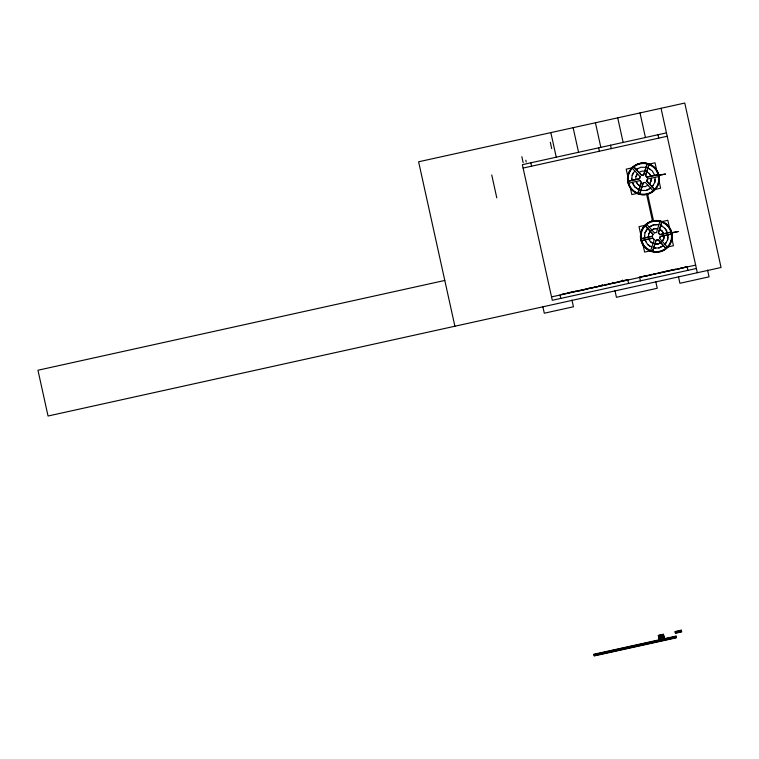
<?xml version="1.0" encoding="UTF-8"?>
<svg xmlns="http://www.w3.org/2000/svg" width="759" height="759" viewBox="0 0 759 759"><rect width="100%" height="100%" fill="white"/><g stroke="black" fill="none" stroke-linecap="round" stroke-linejoin="round"><path stroke-width="1.14" d="M631.754 180.405L632.124 175.272L634.828 170.803M639.771 177.701L639.6 178.773L628.623 181.192M647.418 179.048L646.744 181.088M650.928 181.24L651.288 179.228M644.571 237.899L644.932 232.766L647.636 228.298M654.713 182.445L655.245 179.409M664.912 244.445L667.616 239.967L668.062 236.903M667.616 239.967L667.873 234.768M637.958 192.89L641.44 182.169L638.053 192.9M634.088 167.084L641.63 175.348L643.632 174.902L647 164.238L643.698 175.016M639.837 193.469L643.224 182.729M648.86 164.845L645.473 175.576L647.01 177.132M639.922 193.507L643.281 182.843L645.292 182.397M648.954 164.855L645.596 175.528L646.915 177.151L657.892 174.731L646.981 177.046M650.776 250.385L654.258 239.664L652.721 238.108M659.818 221.732L656.516 232.51L654.448 232.842M652.645 250.963L656.032 240.233L658.119 239.768L665.709 248.079L658.1 239.891L656.004 240.318M661.677 222.34L658.29 233.07L659.827 234.626M652.731 251.001L656.099 240.337M661.772 222.349L658.404 233.022L659.201 233.687M632.209 175.301L633.509 172.511M635.985 176.505L637.569 173.802M640.179 176.667L639.495 178.697L628.585 181.097M647.152 180.044L646.725 180.965L654.267 189.323M652.095 186.942L654.799 182.473L655.064 177.264M645.027 232.795L647.702 228.364M648.803 234L650.378 231.296M652.996 234.161L652.313 236.191L641.402 238.601M652.579 235.195L653.053 234.227L645.463 225.916M659.96 237.539L659.533 238.459L667.161 246.77M637.437 173.802L635.9 176.477L635.729 179.627M640.198 176.79L632.57 168.47M649.353 183.944L650.065 183.099M649.476 183.944L651.023 181.268L651.194 178.118M652.028 186.875L653.404 185.234M650.254 231.296L648.717 233.971L648.442 237.045M659.552 238.582L660.235 236.542L671.146 234.142L660.14 236.542M662.171 241.438L663.745 238.734L664.002 235.622M662.294 241.438L663.831 238.762L664.106 235.688M664.846 244.37L666.222 242.728M655.083 168.223L655.159 168.156A15.844 15.844 0 0 0 628.338 174.077L628.433 174.105A15.749 15.749 0 0 1 655.093 168.223A15.911 15.911 0 0 1 646.839 194.418A15.911 15.911 0 0 1 628.234 174.096M636.279 169.485L640.89 167.236L646.118 167.35M636.26 169.608L638.015 168.384M638.936 172.54L641.744 171.117L644.894 171.23M645.245 182.312L652.835 190.661M647.977 185.205L645.169 186.629L642.029 186.515M640.805 190.395L646.023 190.509L650.653 188.137M649.097 226.979L653.708 224.73L658.926 224.844M649.078 227.102L653.727 224.825L656.791 224.56M651.772 229.911L654.562 228.611L657.645 228.62M651.753 230.034L654.581 228.706L657.711 228.725M654.486 232.928L646.905 224.579M660.795 242.7L657.968 244.028L654.903 244.123L657.968 244.028L660.776 242.823M663.47 245.631L658.84 248.003L653.613 247.889M663.451 245.755L658.821 247.908M642.626 175.082L641.621 175.471L634.031 167.16M646.004 190.414L648.898 189.361M666.449 132.872L522.363 164.675L552.286 300.289L696.382 268.487M523.103 168.062L667.199 136.259M633.12 167.635L626.203 169.162L627.987 177.245M648.11 164.323L655.026 162.796L657.085 172.122M658.29 175.187L665.368 174.048M658.489 175.566L665.377 174.067M629.031 183.109L639.998 180.595L640.605 181.486M658.328 176.648L647.323 179.048M638.736 193.061L631.82 194.589L630.027 186.496M653.717 189.75L660.634 188.223L658.803 179.94M645.937 225.129L639.021 226.656L641.061 235.897M660.918 221.818L667.835 220.29L669.666 228.582M444.802 280.451L37.95 370.24L48.054 416.017L721.05 267.491L684.76 103.053L418.617 161.79L454.897 326.228M670.7 232.131L659.732 234.645L670.709 232.226M641.44 238.687L652.417 236.267M671.098 232.69L678.185 231.552M671.298 233.07L678.195 231.561M641.839 240.508L652.816 238.089L654.192 239.635M641.848 240.603L652.759 238.193M650.397 250.812L644.628 252.083L642.332 241.675M666.535 247.244L673.451 245.717L671.392 236.4M565.702 293.42L561.707 294.653M567.741 292.965L575.872 291.171M588.083 288.477L597.314 286.798M602.323 285.337L598.253 286.238L607.485 284.549M605.369 284.663L607.409 284.217M608.424 283.989L610.464 283.543M612.494 283.088L617.655 282.31M618.594 281.741L627.75 279.72L628.575 283.458M639.96 277.035L641.991 276.58M643.006 276.361L648.167 275.574M650.131 274.786L652.161 274.341M655.216 273.667L653.252 274.454M662.332 272.092L658.338 273.325M663.347 271.864L672.502 269.843M673.518 269.625L675.557 269.17M682.673 267.604L678.679 268.838M686.743 266.703L684.713 267.149L686.762 266.798M561.66 294.407L566.745 293.287M567.76 293.059L587.087 288.799M588.102 288.572L597.257 286.551M608.443 284.084L611.498 283.411M612.513 283.183L617.598 282.063M618.613 281.836L627.769 279.815M638.964 277.348L642.01 276.674M643.025 276.456L652.18 274.435M653.195 274.208L662.351 272.187M663.366 271.959L683.764 267.718M551.537 296.902L695.633 265.1M658.385 635.634L663.47 634.515M675.13 631.905L681.373 630.53M658.404 635.729L660.444 635.283M658.442 635.9L660.482 635.444M658.575 636.478L663.66 635.359M675.358 632.921L681.601 631.545M658.613 636.659L663.698 635.539M658.803 637.513L663.888 636.384M658.84 637.683L663.926 636.564M662.019 637.598L664.059 637.152M659.002 638.442L664.087 637.323M659.03 638.537L664.116 637.418M593.918 654.59L676.127 636.45M594.136 655.605L676.354 637.465M653.641 247.804L655.757 248.174M641.156 231.571L641.241 231.599A15.749 15.749 0 0 1 667.901 225.717L667.967 225.651A15.911 15.911 0 0 1 671.392 241.163A15.854 15.854 0 0 1 651.507 251.523A15.854 15.854 0 0 1 641.156 231.637A15.844 15.844 0 0 1 667.977 225.651A15.816 15.816 0 0 1 671.307 241.134L671.392 241.163M647.977 167.957L652.228 170.841L654.751 175.424M647.863 168.005L649.808 168.915M646.782 171.743L649.306 173.517L650.786 176.297M646.668 171.79L647.674 172.265M640.245 185.955L637.683 184.171L636.127 181.448M640.131 186.002L637.607 184.228L636.07 181.553M639.05 189.741L634.752 186.847L632.171 182.321L634.752 186.847L638.936 189.788M660.795 225.451L665.045 228.336L667.569 232.918M660.681 225.499L662.616 226.41M659.599 229.237L662.123 231.011L663.66 233.687M659.486 229.284L662.057 231.078L663.603 233.791M653.063 243.449L650.491 241.666M652.949 243.497L650.425 241.723L648.888 239.047M651.867 247.235L647.503 244.407L644.979 239.816L645.805 241.808M641.327 182.217L639.913 180.614M647.569 244.341L649.932 246.324M646.801 181.012L654.343 189.276M645.387 225.964L652.93 234.227M649.239 173.583L650.406 175.263M664.979 228.393L666.744 230.926M648.945 238.943L649.324 239.986M707.587 270.119L709.067 276.845L679.912 283.278L678.432 276.551M661.032 108.29L697.322 272.728M657.977 134.741L658.727 138.129M687.161 266.969L687.91 270.356M640.008 112.93L645.435 137.512M647.455 193.374L653.575 221.097M646.45 193.592L652.569 221.324M655.767 281.551L657.247 288.278L616.431 297.291L614.951 290.564M617.712 117.854L623.139 142.426M610.511 145.216L611.261 148.612M639.695 277.443L640.444 280.83M595.426 122.768L600.843 147.35M598.642 147.834L599.392 151.231M622.494 280.09L622.741 281.181M612.323 282.339L612.57 283.43M573.13 127.692L578.557 152.274M602.153 284.587L602.399 285.678M587.143 289.046L576.973 291.285M550.835 132.607L556.262 157.189M550.303 142.284L551.708 148.641M571.963 300.052L573.453 306.778L544.298 313.211L542.818 306.484M530.835 162.805L531.585 166.193M560.019 295.023L560.768 298.42M525.826 160.263L526.224 162.037M521.841 156.705L523.15 162.635M491.747 174.987L496.794 197.871M648.452 236.011L648.547 237.121M644.486 235.84L644.676 237.975M631.668 178.346L631.858 180.481M663.413 634.268L658.328 635.387L659.078 638.784L664.163 637.655L663.413 634.268M681.297 630.188L675.055 631.564L675.425 633.262L681.677 631.886L681.297 630.188M676.06 636.108L593.842 654.249L594.212 655.947L676.43 637.797L676.06 636.108M634.904 192.217A15.816 15.816 0 0 0 659.21 179.579A15.816 15.816 0 0 0 636.108 164.855A15.816 15.816 0 0 0 634.904 192.217M635.179 191.828A15.379 15.379 0 0 0 658.821 179.57A15.379 15.379 0 0 0 636.374 165.225A15.379 15.379 0 0 0 635.179 191.828M647.835 249.578A15.683 15.683 0 0 0 671.933 237.074A15.683 15.683 0 0 0 649.049 222.453A15.683 15.683 0 0 0 647.835 249.578M648.044 249.246A15.284 15.284 0 0 0 671.544 237.055A15.284 15.284 0 0 0 649.239 222.804A15.284 15.284 0 0 0 648.044 249.246"/></g></svg>
